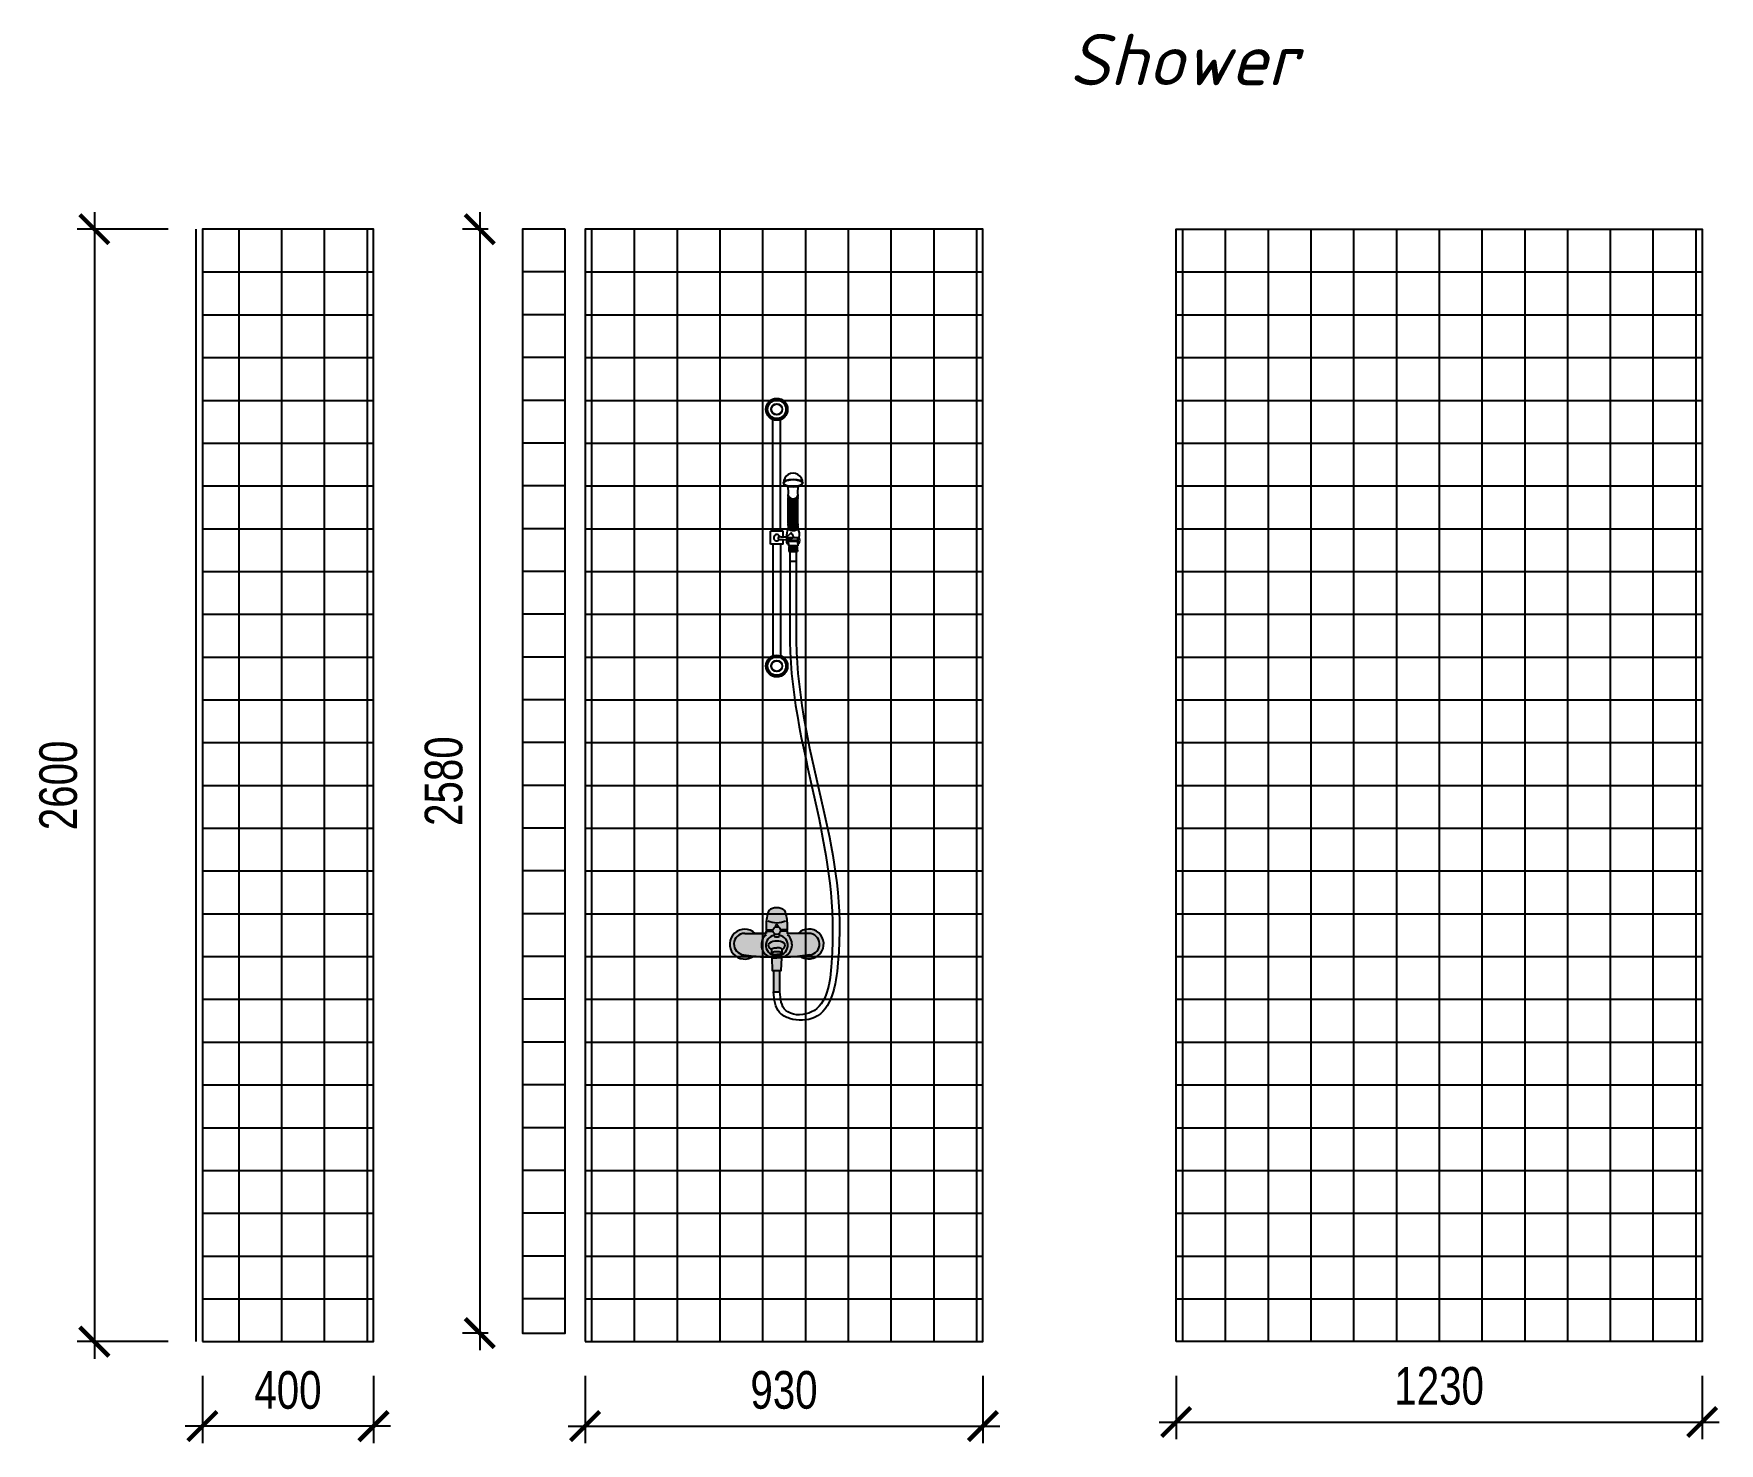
# Model space of a CAD drawing. Header units: metres. Extents: x -577923 to -19598, y 119734 to 247764.
# Drawn here: x -566305 to -562364, y 232302 to 235597 of the extents above; entities that cross this region are included whole.
import ezdxf

# ---------------------------------------------------------------- set-up
doc = ezdxf.new("R2010")
doc.units = ezdxf.units.M
for name, color, linetype in [('acces', 175, 'Continuous'), ('dim', 4, 'Continuous'), ('explication', 164, 'Continuous'), ('wall', 5, 'Continuous')]:
    doc.layers.add(name, color=color, linetype=linetype)
doc.styles.add('ISO', font='isocpeui.ttf')
doc.styles.add('KOTE', font='romrust.shx', dxfattribs={"width": 0.8})
doc.dimstyles.new('scale 40', dxfattribs={"dimscale": 40, "dimtxt": 2.2, "dimasz": 1.7, "dimexe": 1, "dimexo": 2, "dimgap": 1, "dimtad": 1, "dimdec": 0, "dimzin": 9, "dimdsep": 46, "dimtxsty": 'KOTE', "dimblk": 'ARCHTICK', "dimcen": 0, "dimdle": 1, "dimclrd": 4, "dimclre": 4, "dimclrt": 3, "dimadec": 0, "dimazin": 0, "dimtfac": 0.6666666666666667, "dimtdec": 0, "dimtix": 1, "dimtmove": 2, "dimatfit": 0, "dimfxl": 1, "dimtvp": 1, "dimtolj": 1, "dimarcsym": 0})

# ---------------------------------------------------------------- blocks, each defined once
blk = doc.blocks.new('sh1')
h = blk.add_hatch(color=254)
edge = h.paths.add_edge_path()
edge.add_line((-25.00000000000364, -60.03725089562067), (-50.67532117374139, -60.03725089562067))
edge.add_arc((-74.99999999999767, -85.03725089561192), 34.88108369876261, 45.78440724916771, 307.2458277816977)
edge.add_arc((-16.14847999115701, 195.9120297483839), 311.0145270816241, 263.0302350308688, 270.9485076189112)
edge.add_line((-11.00000000000364, -115.0598808956274), (-11.00000000000364, -116.3292308956152))
edge.add_line((-11.00000000000364, -116.3292308956152), (-10.74128000000564, -116.6892308956158))
edge.add_line((-10.74128000000564, -116.6892308956158), (-11.4866550218394, -116.6892308956158))
edge.add_line((-11.4866550218394, -116.6892308956158), (-10.52118990651434, -146.6892508956225))
edge.add_line((-10.52118990651434, -146.6892508956225), (-7.500000000003638, -146.6892508956225))
edge.add_line((-7.500000000003638, -146.6892508956225), (-7.500000000003638, -196.585892091447))
edge.add_line((-7.500000000003638, -196.585892091447), (7.499999999996362, -196.585892091447))
edge.add_line((7.499999999996362, -196.585892091447), (7.499999999996362, -146.6892508956225))
edge.add_line((7.499999999996362, -146.6892508956225), (10.52118990650342, -146.6892508956225))
edge.add_line((10.52118990650342, -146.6892508956225), (11.48665502182848, -116.6892308956158))
edge.add_line((11.48665502182848, -116.6892308956158), (10.74127999999473, -116.6892308956158))
edge.add_line((10.74127999999473, -116.6892308956158), (10.99999999999636, -116.3292308956152))
edge.add_line((10.99999999999636, -116.3292308956152), (10.99999999999636, -115.0598808956274))
edge.add_arc((7.349010458883331, 363.2220587743358), 478.2958744742544, 270.4373617554257, 275.5838955950861)
edge.add_arc((74.8528583939214, -84.74053816354373), 35.02948196092868, 233.2394945698954, 495.1531231807007)
edge.add_line((50.01716588760974, -60.03723910890403), (24.99999999999636, -60.03725089562067))
edge.add_line((24.99999999999636, -60.03725089562067), (24.99999999999636, -55.1988508956274))
edge.add_arc((24.39999999999054, -55.1988508956274), 0.6000000000058208, 0, 89.9999999993052)
edge.add_line((24.39999999999782, -54.59885089562158), (23.99999999999636, -54.59885089562158))
edge.add_line((23.99999999999636, -54.59885089562158), (23.99999999999636, -51.67965889562038))
edge.add_line((23.99999999999636, -51.67965889562038), (24.99999999999636, -51.64075089561811))
edge.add_line((24.99999999999636, -51.64075089561811), (24.99999999999636, -40.66895089561876))
edge.add_arc((-69.61927650720502, -40.66895089561875), 94.61927650720138, 0, 21.19418375868407)
edge.add_arc((1.818989403545856e-12, -30.00253119699339), 30.00253119700341, 51.68768515922283, 128.3123148407772)
edge.add_arc((69.61927650732964, -40.66895089567158), 94.61927650733328, 158.8058162413126, 179.999999999968)
edge.add_line((-25.00000000000364, -40.66895089561876), (-25.00000000000364, -51.64075089561811))
edge.add_line((-25.00000000000364, -51.64075089561811), (-24.00000000000364, -51.64075089561811))
edge.add_line((-24.00000000000364, -51.64075089561811), (-24.00000000000364, -54.59885089562158))
edge.add_line((-24.00000000000364, -54.59885089562158), (-24.40000000000509, -54.59885089562158))
edge.add_arc((-24.40000000000509, -55.19885089562013), 0.5999999999985448, 90, 180.0000000006948)
edge.add_line((-25.00000000000364, -55.1988508956274), (-25.00000184412056, -60.03725089563522))
edge.add_line((-25.00000184412056, -60.03725089563522), (-25.00000000000364, -60.03725089562067))
at = {"color": 0}
for p, q in [((-9.015893910273007, 879.9627491043502, 25.885), (-9.015893910243904, 1141.102939959412, 25.885)), ((8.98410608971244, 879.9627491043502, 25.885), (8.984106089719717, 1141.102939959426, 25.885)), ((26.51469094181812, 899.1186722356942, 25.885), (26.51469094181812, 955.9568934053677, 25.885)), ((26.75615328711137, 898.5948473507015, 25.885), (26.75615328711137, 955.6512033210311, 25.885)), ((27.22670732657571, 897.7214482616837, 25.885), (27.22670732660481, 955.1001290790882, 25.885)), ((27.98614754968003, 896.5819835606671, 25.885), (27.98614754968003, 954.3154152799398, 25.885)), ((29.14873758675094, 895.237024747883, 25.885), (29.14873758675094, 953.3127595390251, 25.885)), ((30.54177058692585, 894.0293921278644, 25.885), (30.54177058692585, 952.3575229024864, 25.885)), ((32.16922558600345, 892.9987146696076, 25.885), (32.16922558600345, 951.509837547972, 25.885)), ((33.98163135856885, 892.2118254473608, 25.885), (33.98163135856885, 950.8461171076779, 25.885)), ((35.92392017617385, 891.7127168071311, 25.885), (35.92392017617385, 950.4187111159699, 25.885)), ((37.93707322615228, 891.5277492328751, 25.885), (37.93707322615228, 950.2591593867546, 25.885)), ((39.95992559204024, 891.6678942666913, 25.885), (39.95992559204024, 950.3801030829491, 25.885)), ((41.93101293553627, 892.1295660918113, 25.885), (41.93101293553627, 950.77600025227, 25.885)), ((43.79044491964305, 892.8945462567935, 25.885), (43.79044491964305, 951.4227386971615, 25.885)), ((45.481723734767, 893.9288147857442, 25.885), (45.481723734767, 952.276006746557, 25.885)), ((46.95346074179542, 895.1791659440642, 25.885), (46.95346074182453, 953.2680687719985, 25.885)), ((48.16093788992293, 896.5644837032887, 25.885), (48.16093788992293, 954.3028587689478, 25.885)), ((49.06747071730933, 897.9538846016221, 25.885), (49.06747071730933, 955.2514584912569, 25.885)), ((49.64550814714312, 899.1186722356942, 25.885), (49.64550814714312, 955.9568934053241, 25.885)), ((14.98410608971972, 879.9627491043502, 25.885), (-15.01589391028028, 879.9627491043502, 25.885)), ((-15.01589391028028, 849.9627491043502, 25.885), (-15.01589391028028, 879.9627491043502, 25.885)), ((14.98410608971972, 866.6307115652016, 25.885), (14.98410608971972, 879.9627491043502, 25.885)), ((26.51469094181812, 891.7186722357001, 25.885), (26.51469094181812, 885.9186722356972, 25.885)), ((49.64550814714312, 891.7186722357001, 25.885), (49.64550814714312, 885.9186722356972, 25.885)), ((14.98410608971972, 849.9627491043502, 25.885), (-15.01589391028028, 849.9627491043502, 25.885)), ((-9.015893910273007, 849.9627491043502, 25.885), (-9.015893910243904, 588.8225582492887, 25.885)), ((8.98410608971244, 849.9627491043502, 25.885), (8.984106089719717, 588.8225582492742, 25.885)), ((14.98410608971972, 849.9627491043502, 25.885), (14.98410608971972, 859.6838489447546, 25.885)), ((23.61915634063917, 851.5608004655805, 25.885), (27.07168561101571, 851.5608004655805, 25.885)), ((23.72255401840812, 865.7041332333174, 25.885), (52.53996571060998, 865.7041332333174, 25.885)), ((27.07168561101571, 851.5608004655805, 25.885), (27.07168561101571, 865.7041332333174, 25.885)), ((27.07168561104481, 859.3083119307412, 25.885), (49.20894191883417, 859.3083119307412, 25.885)), ((27.07168561104481, 856.932533513318, 25.885), (49.20894191883417, 856.932533513318, 25.885)), ((27.07168561101571, 851.5608004655805, 25.885), (27.07168561101571, 845.839729631698, 25.885)), ((49.20894191883417, 845.839729631698, 25.885), (27.07168561101571, 845.839729631698, 25.885)), ((27.96393090196216, 835.7617879845784, 25.885), (27.96393090196216, 832.5860041447158, 25.885)), ((27.96393090196216, 835.7617879845784, 25.885), (48.31669662788772, 835.7617879845784, 25.885)), ((27.96393090196216, 832.5860041447158, 25.885), (48.31669662788772, 832.5860041447158, 25.885)), ((28.39430560457549, 844.1892102348793, 25.885), (28.39430560457549, 835.7617879845784, 25.885)), ((28.39430560457549, 844.1892102348793, 25.885), (47.88632192527439, 844.1892102348793, 25.885)), ((28.39430560457549, 841.9433779680112, 25.885), (47.88632192527439, 841.9433779680112, 25.885)), ((33.51167943765904, 841.9433779680112, 25.885), (28.39430560457549, 836.5098499583546, 25.885)), ((31.119617029246, 841.9433779680112, 25.885), (28.39430560457549, 839.0496953010879, 25.885)), ((28.39430560457549, 839.427176393976, 25.885), (31.84642045538203, 835.7617879845784, 25.885)), ((28.39430560457549, 836.8873310512572, 25.885), (29.45435804696899, 835.7617879845784, 25.885)), ((28.4165736416544, 841.9433779680112, 25.885), (34.23848286379507, 835.7617879845784, 25.885)), ((35.90374184610118, 841.9433779680112, 25.885), (30.0818326239314, 835.7617879845784, 25.885)), ((30.08306527048262, 845.839729631698, 25.885), (30.08306527048262, 844.1892102348793, 25.885)), ((30.64031376492494, 832.5860041447158, 25.885), (30.64031376492494, 810.373656559852, 25.885)), ((30.80863605006743, 841.9433779680112, 25.885), (36.63054527220811, 835.7617879845784, 25.885)), ((38.29580425451422, 841.9433779680112, 25.885), (32.47389503237355, 835.7617879845784, 25.885)), ((33.20069845848047, 841.9433779680112, 25.885), (39.02260768065025, 835.7617879845784, 25.885)), ((40.68786666292726, 841.9433779680112, 25.885), (34.86595744078659, 835.7617879845784, 25.885)), ((35.59276086692262, 841.9433779680112, 25.885), (41.41467008906329, 835.7617879845784, 25.885)), ((43.07992907136941, 841.9433779680112, 25.885), (37.25801984919963, 835.7617879845784, 25.885)), ((37.98482327533566, 841.9433779680112, 25.885), (43.80673249747633, 835.7617879845784, 25.885)), ((45.47199147978245, 841.9433779680112, 25.885), (39.65008225764177, 835.7617879845784, 25.885)), ((40.3768856837487, 841.9433779680112, 25.885), (46.19879490591848, 835.7617879845784, 25.885)), ((47.86405388819549, 841.9433779680112, 25.885), (42.04214466605481, 835.7617879845784, 25.885)), ((42.76894809219084, 841.9433779680112, 25.885), (47.88632192527439, 836.5098499583546, 25.885)), ((47.88632192527439, 839.427176393976, 25.885), (44.43420707446785, 835.7617879845784, 25.885)), ((45.16101050060388, 841.9433779680112, 25.885), (47.88632192527439, 839.0496953010879, 25.885)), ((45.64031376492494, 832.5860041447158, 25.885), (45.64031376492494, 810.373656559852, 25.885)), ((46.19756225936726, 845.839729631698, 25.885), (46.19756225936726, 844.1892102348793, 25.885)), ((47.88632192527439, 836.8873310512572, 25.885), (46.82626948288089, 835.7617879845784, 25.885)), ((47.88632192527439, 844.1892102348793, 25.885), (47.88632192527439, 835.7617879845784, 25.885)), ((48.31669662788772, 835.7617879845784, 25.885), (48.31669662788772, 832.5860041447158, 25.885)), ((49.20894191883417, 851.5608004655805, 25.885), (49.20894191883417, 865.7041332333174, 25.885)), ((52.66147118921072, 851.5608004655805, 25.885), (49.20894191883417, 851.5608004655805, 25.885)), ((49.20894191883417, 851.5608004655805, 25.885), (49.20894191883417, 845.839729631698, 25.885)), ((30.64031376492494, 810.3736565598374, 25.885), (45.6403137649213, 810.3736565598665, 25.885)), ((-77.24278680287534, -109.9394396253483, -24.31399999999999), (-53.88871164479133, -112.8042007457989)), ((77.24278680286807, -109.9394396253483, -24.31399999999999), (53.88871164478405, -112.8042007457989))]:
    blk.add_line(p, q, dxfattribs=at)
at = {"color": 0, "linetype": 'Continuous'}
for p, q in [((-75.03433177523402, -60.03722732217284, -24.31399999999999), (-25.00000000000364, -60.03725089562067)), ((-25.00000000000364, -60.03725089562067), (-25.00000000000364, -55.1988508956274)), ((-24.00000000000364, -51.67965889562038), (-8.874969273365423, -51.67965889562038)), ((-24.00000000000364, -54.59885089562158, 0.01099999999999568), (-8.91955675105055, -54.59885089562158, 52.75165022963085)), ((-6.000000000003638, -60.00647129544814, 53.13414638747309), (-6.000000000003638, -67.09605089561956, 53.19240000000001)), ((-6.000000000003638, -60.00647129544814, 53.1352662815862), (-6.000000000003638, -67.09605089561956, 53.19240000000001)), ((5.999999999996362, -60.00647129544814, 53.1352662815862), (5.999999999996362, -67.09605089561956, 53.19240000000001)), ((5.999999999996362, -60.00647129544814, 53.13414638747309), (5.999999999996362, -67.09605089561956, 53.19240000000001)), ((23.99999999999636, -51.67965889562038), (8.874969273358147, -51.67965889562038)), ((23.99999999999636, -54.59885089562158, 0.01099999999999568), (8.919556751043274, -54.59885089562158, 52.75165022963085)), ((24.99999999999636, -60.03725089562067), (24.99999999999636, -55.1988508956274)), ((75.03433177522311, -60.03722732217284, -24.31399999999999), (24.99999999999636, -60.03725089562067)), ((-11.00000000000364, -116.3292308956152, 53.61370000000001), (-3.637978807091713e-12, -116.3292308956152, 64.61370000000004)), ((-10.74128000000564, -116.6892308956158, 53.65066000000002), (-3.637978807091713e-12, -116.6892308956158, 64.39194000000006)), ((10.99999999999636, -116.3292308956152, 53.61370000000001), (-3.637978807091713e-12, -116.3292308956152, 64.61370000000004)), ((10.74127999999473, -116.6892308956158, 53.65066000000002), (-3.637978807091713e-12, -116.6892308956158, 64.39194000000006)), ((-7.500000000003638, -146.6892508956225, 53.61370000000001), (7.499999999996362, -146.6892508956225, 53.61370000000001))]:
    blk.add_line(p, q, dxfattribs=at)
at = {"color": 0, "elevation": 25.885}
blk.add_lwpolyline([(5.670387696471153, 868.2473748081247, 0.1168150453708256), (23.65045573611496, 867.1574907470203), (33.54181910775878, 875.9207455906144, -0.2350064737902813), (38.0887730198483, 864.6273425964173), (26.28357400939785, 858.8583350748377, 0.03633336722920698), (4.897948234272917, 859.6868083793524)], format="xyb", dxfattribs=at)
at = {"color": 0}
blk.add_lwpolyline([(-25.00000000000364, -60.03725089562067), (-50.67532117374139, -60.03725089562067, 2.180704696482429), (-53.88871164477678, -112.8042007457989, 0.03456373595247656), (-11.00000000000364, -115.0598808956274), (-11.00000000000364, -116.3292308956152), (-10.74128000000564, -116.6892308956158), (-11.4866550218394, -116.6892308956158), (-10.52118990651434, -146.6892508956225), (-7.500000000003638, -146.6892508956225), (-7.500000000003638, -196.585892091447), (7.499999999996362, -196.585892091447), (7.499999999996362, -146.6892508956225), (10.52118990650342, -146.6892508956225), (11.48665502182848, -116.6892308956158), (10.74127999999473, -116.6892308956158), (10.99999999999636, -116.3292308956152), (10.99999999999636, -115.0598808956274, 0.02245976554193756), (53.88871164462398, -112.804200745697, 2.192110082737669), (50.01716588760974, -60.03723910890403), (24.99999999999636, -60.03725089562067), (24.99999999999636, -55.1988508956274, 0.4142135623695433), (24.39999999999782, -54.59885089562158), (23.99999999999636, -54.59885089562158), (23.99999999999636, -51.67965889562038), (24.99999999999636, -51.64075089561811), (24.99999999999636, -40.66895089561876, 0.09274159872662888), (18.60000000002037, -6.461250895648845, 0.3473790804114205), (-18.60000000001673, -6.461250895648845, 0.09274159872650278), (-25.00000000000364, -40.66895089561876), (-25.00000000000364, -51.64075089561811), (-24.00000000000364, -51.64075089561811), (-24.00000000000364, -54.59885089562158), (-24.40000000000509, -54.59885089562158, 0.4142135623766467), (-25.00000000000364, -55.1988508956274), (-25.00000184412056, -60.03725089563522)], format="xyb", close=True, dxfattribs=at)
at = {"color": 0, "linetype": 'Continuous'}
for points, elevation in [([(-12.00112831285878, -96.7055742253724), (-11.99891395082886, -106.0027520120639, 0.2439969149122335), (-10.12800000000425, -107.8701508956292, 0.0856523936932168), (-3.637978807091713e-12, -109.3982508956251, -5.044642572238375)], 105.2784500989145), ([(-12.00000000000364, -96.70765089562337, -0.214883574402374), (-10.41600000000471, -95.16718606320501, -0.06167768057937316), (-5.952000000004773, -94.01185089562205, -0.03811294440930936), (-3.637978807091713e-12, -93.60185089561855, -6.940054615560467)], 105.2707), ([(11.99999999999636, -96.70765089562337, 0.214883574402374), (10.41599999999744, -95.16718606320501, 0.06167768057937316), (5.951999999997497, -94.01185089562205, 0.03811294440930936), (-3.637978807091713e-12, -93.60185089561855, 6.940054615560467)], 105.2707), ([(12.00112831285151, -96.7055742253724), (11.99891395082159, -106.0027520120639, -0.2439969149122335), (10.12799999999697, -107.8701508956292, -0.0856523936932168), (-3.637978807091713e-12, -109.3982508956251, 5.044642572238375)], 105.2784500989145)]:
    blk.add_lwpolyline(points, format="xyb", dxfattribs=dict(at, elevation=elevation))
at = {"color": 0}
for centre, radius in [((-0.01589391028028331, 1164.96274910435, 25.885), 25.50079395689649), ((-0.01589391028028331, 1164.96274910435, 25.885), 23.50000000000728), ((-0.01589391028028331, 1164.96274910435, 25.885), 21.55226206225957), ((-0.01589391028028331, 1164.96274910435, 25.885), 13), ((-0.01589391028028331, 1164.96274910435, 25.885), 12.5), ((-0.01589391028028331, 564.9627491043502, 25.885), 25.50079395689649), ((-0.01589391028028331, 564.9627491043502, 25.885), 23.50000000000728), ((-0.01589391028028331, 564.9627491043502, 25.885), 21.55226206225957), ((-0.01589391028028331, 564.9627491043502, 25.885), 13), ((-0.01589391028028331, 564.9627491043502, 25.885), 12.5)]:
    blk.add_circle(centre, radius, dxfattribs=at)
at = {"color": 0, "linetype": 'Continuous'}
blk.add_circle((-3.637978807091713e-12, -53.27515089562803, 194.3404892281229), 9.017243166575899, dxfattribs=at)
blk.add_circle((-3.637978807091713e-12, -53.27515089562803, 194.3404892281229), 9.017243166575899, dxfattribs=at)
at = {"color": 0}
for centre, radius, start, end in [((38.1312598645236, 992.9785776450008, 25.885), 22.50256372517277, 359.1351087818655, 180.8648912181345), ((28.57416666849895, 959.6568934053648, 25.885), 2.802042160421129, 137.3064543290739, 222.6935456709261), ((-19.65711160178034, 972.8706716228044, 25.885), 47.14177898738836, 348.3570582216345, 14.74765923136114), ((27.71530160788825, 962.4568934053532, 25.885), 1.500488577592248, 143.1440932315401, 216.8559067663755), ((27.71530160788825, 956.8568934053619, 25.885), 1.500488577592248, 143.1440932315401, 216.8559067663755), ((38.08009954449517, 968.3705200457771, 25.885), 12.60536109107614, 203.4368237460439, 336.5631762539561), ((38.08009954443696, 967.2867274494201, 25.885), 12.90696224206111, 206.3551301311586, 333.6448698688414), ((38.08009954449517, 965.3069540959696, 25.885), 13.81166509071397, 213.1370649258375, 326.8629350741626), ((38.08009954449517, 964.8441147411941, 25.885), 14.585656626251, 217.5398010599578, 322.4601989400422), ((95.81731069074158, 972.8706716228044, 25.885), 47.14177898738836, 165.2523407686388, 191.6429417783655), ((48.44489748107299, 962.4568934053532, 25.885), 1.500488577592248, 323.1440932336246, 36.85590676845987), ((47.58603242046229, 959.6568934053648, 25.885), 2.802042160421129, 317.3064543290739, 42.69354567092609), ((48.44489748107299, 956.8568934053619, 25.885), 1.500488577592248, 323.1440932336246, 36.85590676845987), ((-0.01589391028028331, 864.9627491043502, 25.885), 7.209812421639981, 27.49790347565405, 312.9648247149687), ((8.951099086665636, 863.6362160229619, 25.885), 5.659138853895457, 125.4307943558248, 224.2572731500562), ((53.80737179474818, 871.8757052499132, 25.885), 30.69357180101224, 152.7727145424582, 191.5995662925782), ((40.86551056227108, 868.052115137194, 25.885), 17.23828487602577, 182.9748457872438, 212.2310631585509), ((28.57416666849895, 895.4186722356972, 25.885), 2.802042160421129, 137.3064543290739, 222.6935456709261), ((27.71530160788825, 898.2186722356855, 25.885), 1.500488577592248, 143.1440932315401, 216.8559067663755), ((27.71530160788825, 892.6186722356942, 25.885), 1.500488577592248, 143.1440932315401, 216.8559067663755), ((38.08009954449517, 904.1322988761094, 25.885), 12.60536109107614, 203.4368237460439, 336.5631762539561), ((38.08009954443696, 903.0485062797525, 25.885), 12.90696224206111, 206.3551301311586, 333.6448698688414), ((38.08009954449517, 901.0687329263019, 25.885), 13.81166509071397, 213.1370649258375, 326.8629350741626), ((38.08009954449517, 900.6058935715264, 25.885), 14.585656626251, 217.5398010599578, 322.4601989400422), ((38.08009954443696, 899.2300560916046, 25.885), 17.63382024137145, 229.0147152786754, 310.9852847213245), ((48.44489748107299, 898.2186722356855, 25.885), 1.500488577592248, 323.1440932336246, 36.85590676845987), ((47.58603242046229, 895.4186722356972, 25.885), 2.802042160421129, 317.3064543290739, 42.69354567092609), ((48.44489748107299, 892.6186722356942, 25.885), 1.500488577592248, 323.1440932336246, 36.85590676845987), ((22.47325573515991, 871.8757052499132, 25.885), 30.69357180101224, 348.4004337074218, 27.22728545754179), ((46.50625702576508, 858.4655240532447, 25.885), 23.90595293206031, 162.374429606816, 196.787840687959), ((29.77437050414301, 858.4655240532447, 25.885), 23.90595293206031, 343.212159312041, 17.62557039318403)]:
    blk.add_arc(centre, radius, start, end, dxfattribs=at)
at = {"color": 0, "linetype": 'Continuous'}
for centre, radius, start, end in [((-2.148585669026943, 4.234501537153847, 16.19300000000001), 39.2266395579891, 241.6095059310323, 273.1398695107674), ((2.148585669019667, 4.234501537153847, 16.19300000000001), 39.2266395579891, 266.8601304892327, 298.3904940689678), ((-75.03433177523402, -85.03720178424555, -24.31399999999999), 24.99997446206759, 89.99997300545323, 264.931982594935), ((-4.611410008354142, -86.51249865849968), 31.12590144166847, 130.922389502385, 246.3988043450605), ((-2.459992733703984, -87.82545568411297, 53.17196267637854), 23.34178658952863, 98.72311816871691, 276.0496411408475), ((-0.1193265541551227, -109.5192847701546, 145.1223625948376), 31.74805812252777, 89.78465063893114, 122.7624132179913), ((-3.637978807091713e-12, -47.49137495979085, 53.19240000000001), 20.50227593582888, 252.9832994019814, 287.0167005980186), ((-3.637978807091713e-12, -47.49137495979085, 53.19240000000001), 20.50227593582888, 252.9832994019814, 287.0167005980186), ((-0.01236191471616621, -42.73195089562796, 25.88500000000001), 3.012361914712983, 322.2773762762679, 217.8569824036958), ((0.01236191470889025, -42.73195089562796, 25.88500000000001), 3.012361914712983, 322.1430175963042, 217.7226237237321), ((2.45999273369307, -87.82545568411297, 53.17196267637854), 23.34178658952863, 263.9503588591525, 81.27688183128309), ((0.1193265541478468, -109.5192847701546, 145.1223625948376), 31.74805812252777, 57.23758678200872, 90.21534936106886), ((4.611410008346866, -86.51249865849968), 31.12590144166847, 293.6011956549395, 49.07761049761496), ((75.03433177522311, -85.03720178424555, -24.31399999999999), 24.99997446206759, 275.068017405065, 90.00002699454679), ((-14.64608790032435, -87.51828301366186, 145.1223625948376), 5.394590131329299, 119.469360671456, 172.9593679695818), ((-4.972942344076728, -85.06592709655524, 145.1223625948376), 15.13342612425267, 186.7972017168449, 242.3324726725925), ((-1.047200859135046, -131.3670522699103, 113.511), 28.48745546949104, 87.89332849009135, 109.2004795863496), ((1.047200859124132, -131.3670522699103, 113.511), 28.48745546949104, 70.79952041365036, 92.10667150990865), ((4.972942344065814, -85.06592709655524, 145.1223625948376), 15.13342612425267, 297.6675273274075, 353.2027982831551), ((14.64608790031707, -87.51828301366186, 145.1223625948376), 5.394590131329299, 7.04063203041822, 60.53063932854396)]:
    blk.add_arc(centre, radius, start, end, dxfattribs=at)
at = {"color": 0}
blk.add_ellipse((38.1312598645236, 992.6389098580985, 25.885), major_axis=(22.5, 0), ratio=0.4108696464203199, dxfattribs=at)
blk.add_open_spline([(59.6312598645236, 992.6389098580985, 25.885), (59.6312598645236, 993.0324876884843, 25.885), (59.55024583801423, 993.4281126815767, 25.885), (59.19787345123041, 994.2548440404935, 25.885), (58.92397627092578, 994.6849441093364, 25.885), (58.15870536128205, 995.5551467141777, 25.885), (57.66780959605967, 995.9939917872252, 25.885), (56.47862002690817, 996.8471685757977, 25.885), (55.78077549147565, 997.2614383046894, 25.885), (53.30220075307443, 998.4866712678049, 25.885), (51.19204139590875, 999.2083903220773, 25.885), (46.44727345839055, 1000.289303471087, 25.885), (43.81405249468662, 1000.649457017251, 25.885), (38.40172965537204, 1000.95192291589, 25.885), (35.62411100205645, 1000.894314069737, 25.885), (30.31807077272242, 1000.370295640358, 25.885), (27.79108381408878, 999.903708662634, 25.885), (23.80198380136426, 998.7655645519844, 25.885), (22.22790920903935, 998.1547406395111, 25.885), (19.86170914187824, 996.9220868872799, 25.885), (18.98014391973993, 996.3222975810058, 25.885), (17.76629604399932, 995.2217827468703, 25.885), (17.36202382925694, 994.7253447332914, 25.885), (16.8184746635452, 993.7691145327553, 25.885), (16.67676497478533, 993.3125724770507, 25.885), (16.60424830675038, 992.420270749164, 25.885), (16.67107805322303, 991.9779614191793, 25.885), (17.04288144954626, 991.0472239258379, 25.885), (17.35271158995602, 990.559877087464, 25.885), (18.25179006130929, 989.5747059555142, 25.885), (18.84012203140446, 989.0789909791929, 25.885), (20.2772474598969, 988.1261983961449, 25.885), (21.1253604237063, 987.66911105912, 25.885), (23.65769518426532, 986.5541730615805, 25.885), (25.53016446359834, 985.9562264172564, 25.885), (29.66207793949434, 985.0325458218431, 25.885), (31.92086280574586, 984.7063813230634, 25.885), (36.58033104701462, 984.3646502409101, 25.885), (38.9802954746192, 984.349032174563, 25.885), (43.66488758443302, 984.6301071711641, 25.885), (45.94878935552697, 984.9268394220999, 25.885), (50.15392163448996, 985.7972247109137, 25.885), (52.07450004446582, 986.3712370147114, 25.885), (55.04695725409692, 987.5996463259216, 25.885), (56.19219467341463, 988.2218931658426, 25.885), (57.82339530354511, 989.3981547864969, 25.885), (58.3933668345926, 989.9412314366928, 25.885), (59.13984070785955, 990.9161229464517, 25.885), (59.36616588963807, 991.3495068038465, 25.885), (59.58748465186363, 992.0623033739394, 25.885), (59.6312598645236, 992.3508465420309, 25.885), (59.6312598645236, 992.6389098580985, 25.885)], degree=3, knots=[0, 0, 0, 0, 0.1733643543912101, 0.1733643543912101, 0.3467287087824202, 0.3467287087824202, 0.5200930631736302, 0.5200930631736302, 0.6934574175648404, 0.6934574175648404, 1.064533873196625, 1.064533873196625, 1.435610328828409, 1.435610328828409, 1.806686784460194, 1.806686784460194, 2.177763240091978, 2.177763240091978, 2.473777149184301, 2.473777149184301, 2.716095927537034, 2.716095927537034, 2.912154962938765, 2.912154962938765, 3.108213998340496, 3.108213998340496, 3.304273033742227, 3.304273033742227, 3.500332069143957, 3.500332069143957, 3.696391104545688, 3.696391104545688, 3.892450139947419, 3.892450139947419, 4.214098578668033, 4.214098578668033, 4.535747017388648, 4.535747017388648, 4.857395456109262, 4.857395456109262, 5.179043894829876, 5.179043894829876, 5.50069233355049, 5.50069233355049, 5.765282536693508, 5.765282536693508, 5.97838600199351, 5.97838600199351, 6.156298305529393, 6.156298305529393, 6.283185307179586, 6.283185307179586, 6.283185307179586, 6.283185307179586], dxfattribs=at)
for points in [[(45.64031376492494, 810.3736565598374, 25.88499999999999), (45.64031376492494, 688.1209653624828, 25.88499999999999), (45.64031376492494, 643.908271251421, 25.88499999999999), (45.64031376492494, 622.2736885970662, 25.88499999999999), (109.2487362060092, 228.1603050235572), (143.0666391772429, -129.0107386840391), (88.44033970512464, -256.5201060297404, 0.02223864075738194), (30.07195296959617, -258.8079132874409), (6.548272631742293, -244.9103344770119, 0.000507071908670229), (-7.500000000003638, -196.585892091447)], [(30.64031376492494, 810.3736565598374, 25.885), (30.64031376492494, 688.1209653624828, 25.885), (30.64031376492494, 643.908271251421, 25.885), (30.64031376492494, 622.2736885970662, 25.885), (94.2487362060092, 228.1603050235572), (128.0666391772429, -129.0107386840391), (81.3093892229117, -243.5830173989234), (26.03215115025887, -243.5830173989234), (21.20468766061822, -240.0874689029442, 0.0005070719086773344), (7.499999999996362, -196.585892091447)]]:
    blk.add_spline(points, degree=3, dxfattribs=at)
blk = doc.blocks.new('_ArchTick')
at = {"color": 0, "linetype": 'ByBlock', "const_width": 0.15}
blk.add_lwpolyline([(-0.5, -0.5), (0.5, 0.5)], dxfattribs=at)
blk = doc.blocks.new('*D883')
at = {"layer": 'Defpoints', "color": 0, "linetype": 'ByBlock', "transparency": 16777216}
for p in [(-565015.8259863133, 232539.714147067), (-564085.8259863133, 232539.714147067), (-564085.8259863133, 232342.2291818411)]:
    blk.add_point(p, dxfattribs=at)
at = {"layer": 'dim', "color": 4, "linetype": 'ByBlock', "lineweight": -2, "transparency": 16777216}
for p, q in [((-565015.8259863133, 232459.714147067), (-565015.8259863133, 232302.2291818411)), ((-564085.8259863133, 232459.714147067), (-564085.8259863133, 232302.2291818411)), ((-565055.8259863133, 232342.2291818411), (-564045.8259863133, 232342.2291818411))]:
    blk.add_line(p, q, dxfattribs=at)
at = {"layer": 'dim', "color": 4, "linetype": 'ByBlock', "lineweight": -2, "transparency": 16777216, "xscale": 68, "yscale": 68, "zscale": 68, "rotation": 180}
blk.add_blockref('_ArchTick', (-565015.8259863133, 232342.2291818411), dxfattribs=at)
at = {"layer": 'dim', "color": 4, "linetype": 'ByBlock', "lineweight": -2, "transparency": 16777216, "xscale": 68, "yscale": 68, "zscale": 68}
blk.add_blockref('_ArchTick', (-564085.8259863133, 232342.2291818411), dxfattribs=at)
at = {"layer": 'dim', "color": 3, "linetype": 'ByBlock', "transparency": 16777216, "insert": (-564550.8259863133, 232426.2291818411), "char_height": 88, "attachment_point": 5, "style": 'KOTE'}
blk.add_mtext('\\A1;930', dxfattribs=at)
blk = doc.blocks.new('*D885')
at = {"layer": 'Defpoints', "color": 0, "linetype": 'ByBlock', "transparency": 16777216}
for p in [(-563634.002032711, 232539.714147067), (-562404.002032711, 232539.714147067), (-562404.002032711, 232351.6943567997)]:
    blk.add_point(p, dxfattribs=at)
at = {"layer": 'dim', "color": 4, "linetype": 'ByBlock', "lineweight": -2, "transparency": 16777216}
for p, q in [((-563634.002032711, 232459.714147067), (-563634.002032711, 232311.6943567997)), ((-562404.002032711, 232459.714147067), (-562404.002032711, 232311.6943567997)), ((-563674.002032711, 232351.6943567997), (-562364.002032711, 232351.6943567997))]:
    blk.add_line(p, q, dxfattribs=at)
at = {"layer": 'dim', "color": 4, "linetype": 'ByBlock', "lineweight": -2, "transparency": 16777216, "xscale": 68, "yscale": 68, "zscale": 68, "rotation": 180}
blk.add_blockref('_ArchTick', (-563634.002032711, 232351.6943567997), dxfattribs=at)
at = {"layer": 'dim', "color": 4, "linetype": 'ByBlock', "lineweight": -2, "transparency": 16777216, "xscale": 68, "yscale": 68, "zscale": 68}
blk.add_blockref('_ArchTick', (-562404.002032711, 232351.6943567997), dxfattribs=at)
at = {"layer": 'dim', "color": 3, "linetype": 'ByBlock', "transparency": 16777216, "insert": (-563019.002032711, 232435.6943567997), "char_height": 88, "attachment_point": 5, "style": 'KOTE'}
blk.add_mtext('\\A1;1230', dxfattribs=at)
blk = doc.blocks.new('*D886')
at = {"layer": 'Defpoints', "color": 0, "linetype": 'ByBlock', "transparency": 16777216}
for p in [(-565910.6989138784, 232539.714147067), (-565510.6989138784, 232539.714147067), (-565910.6989138784, 232342.0428907092)]:
    blk.add_point(p, dxfattribs=at)
at = {"layer": 'dim', "color": 4, "linetype": 'ByBlock', "lineweight": -2, "transparency": 16777216}
for p, q in [((-565910.6989138784, 232459.714147067), (-565910.6989138784, 232302.0428907092)), ((-565510.6989138784, 232459.714147067), (-565510.6989138784, 232302.0428907092)), ((-565470.6989138784, 232342.0428907092), (-565950.6989138784, 232342.0428907092))]:
    blk.add_line(p, q, dxfattribs=at)
at = {"layer": 'dim', "color": 4, "linetype": 'ByBlock', "lineweight": -2, "transparency": 16777216, "xscale": 68, "yscale": 68, "zscale": 68, "rotation": 180}
blk.add_blockref('_ArchTick', (-565910.6989138784, 232342.0428907092), dxfattribs=at)
at = {"layer": 'dim', "color": 4, "linetype": 'ByBlock', "lineweight": -2, "transparency": 16777216, "xscale": 68, "yscale": 68, "zscale": 68}
blk.add_blockref('_ArchTick', (-565510.6989138784, 232342.0428907092), dxfattribs=at)
at = {"layer": 'dim', "color": 3, "linetype": 'ByBlock', "transparency": 16777216, "insert": (-565710.6989138784, 232426.0428907092), "char_height": 88, "attachment_point": 5, "style": 'KOTE'}
blk.add_mtext('\\A1;400', dxfattribs=at)
blk = doc.blocks.new('*D887')
at = {"layer": 'Defpoints', "color": 0, "linetype": 'ByBlock', "transparency": 16777216}
for p in [(-565910.6989138784, 235139.7141470671), (-566163.3930384195, 232539.714147067), (-565910.6989138784, 232539.714147067)]:
    blk.add_point(p, dxfattribs=at)
at = {"layer": 'dim', "color": 4, "linetype": 'ByBlock', "lineweight": -2, "transparency": 16777216}
for p, q in [((-566163.3930384195, 235179.7141470671), (-566163.3930384195, 232499.714147067)), ((-565990.6989138784, 235139.7141470671), (-566203.3930384195, 235139.7141470671)), ((-565990.6989138784, 232539.714147067), (-566203.3930384195, 232539.714147067))]:
    blk.add_line(p, q, dxfattribs=at)
at = {"layer": 'dim', "color": 4, "linetype": 'ByBlock', "lineweight": -2, "transparency": 16777216, "xscale": 68, "yscale": 68, "zscale": 68}
for p, rotation in [((-566163.3930384195, 235139.7141470671), 90), ((-566163.3930384195, 232539.714147067), 270)]:
    blk.add_blockref('_ArchTick', p, dxfattribs=dict(at, rotation=rotation))
at = {"layer": 'dim', "color": 3, "linetype": 'ByBlock', "transparency": 16777216, "insert": (-566247.3930384195, 233839.714147067), "char_height": 88, "attachment_point": 5, "rotation": 90, "style": 'KOTE'}
blk.add_mtext('\\A1;2600', dxfattribs=at)
blk = doc.blocks.new('*D889')
at = {"layer": 'Defpoints', "color": 0, "linetype": 'ByBlock', "transparency": 16777216}
for p in [(-565162.2827419713, 235139.7141470671), (-565262.2827419713, 232559.7141470671), (-565162.2827419713, 232559.7141470671)]:
    blk.add_point(p, dxfattribs=at)
at = {"layer": 'dim', "color": 4, "linetype": 'ByBlock', "lineweight": -2, "transparency": 16777216}
for p, q in [((-565262.2827419713, 235179.7141470671), (-565262.2827419713, 232519.7141470671)), ((-565242.2827419713, 235139.7141470671), (-565302.2827419713, 235139.7141470671)), ((-565242.2827419713, 232559.7141470671), (-565302.2827419713, 232559.7141470671))]:
    blk.add_line(p, q, dxfattribs=at)
at = {"layer": 'dim', "color": 4, "linetype": 'ByBlock', "lineweight": -2, "transparency": 16777216, "xscale": 68, "yscale": 68, "zscale": 68}
for p, rotation in [((-565262.2827419713, 235139.7141470671), 90), ((-565262.2827419713, 232559.7141470671), 270)]:
    blk.add_blockref('_ArchTick', p, dxfattribs=dict(at, rotation=rotation))
at = {"layer": 'dim', "color": 3, "linetype": 'ByBlock', "transparency": 16777216, "insert": (-565346.2827419713, 233849.714147067), "char_height": 88, "attachment_point": 5, "rotation": 90, "style": 'KOTE'}
blk.add_mtext('\\A1;2580', dxfattribs=at)

msp = doc.modelspace()

# ---------------------------------------------------------------- linework, layer by layer
at = {"layer": 'explication', "color": 8, "linetype": 'ByBlock'}
for p, q in [((-565925.6989138784, 235139.7141470671), (-565925.6989138784, 232539.714147067)), ((-565825.6989138784, 235139.7141470671), (-565825.6989138784, 232539.714147067)), ((-565725.6989138784, 235139.7141470671), (-565725.6989138784, 232539.714147067)), ((-565625.6989138784, 235139.7141470671), (-565625.6989138784, 232539.714147067)), ((-565525.6989138784, 235139.7141470671), (-565525.6989138784, 232539.714147067)), ((-565000.8259863133, 235139.7141470671), (-565000.8259863133, 232539.714147067)), ((-564900.8259863133, 235139.7141470671), (-564900.8259863133, 232539.714147067)), ((-564800.8259863133, 235139.7141470671), (-564800.8259863133, 232539.714147067)), ((-564700.8259863133, 235139.7141470671), (-564700.8259863133, 232539.714147067)), ((-564600.8259863133, 235139.7141470671), (-564600.8259863133, 232539.714147067)), ((-564500.8259863133, 235139.7141470671), (-564500.8259863133, 232539.714147067)), ((-564400.8259863133, 235139.7141470671), (-564400.8259863133, 232539.714147067)), ((-564300.8259863133, 235139.7141470671), (-564300.8259863133, 232539.714147067)), ((-564200.8259863133, 235139.7141470671), (-564200.8259863133, 232539.714147067)), ((-564100.8259863133, 235139.7141470671), (-564100.8259863133, 232539.714147067)), ((-563619.002032711, 235139.7141470671), (-563619.002032711, 232539.714147067)), ((-563519.002032711, 235139.7141470671), (-563519.002032711, 232539.714147067)), ((-563419.002032711, 235139.7141470671), (-563419.002032711, 232539.714147067)), ((-563319.002032711, 235139.7141470671), (-563319.002032711, 232539.714147067)), ((-563219.002032711, 235139.7141470671), (-563219.002032711, 232539.714147067)), ((-563119.002032711, 235139.7141470671), (-563119.002032711, 232539.714147067)), ((-563019.002032711, 235139.7141470671), (-563019.002032711, 232539.714147067)), ((-562919.002032711, 235139.7141470671), (-562919.002032711, 232539.714147067)), ((-562819.002032711, 235139.7141470671), (-562819.002032711, 232539.714147067)), ((-562719.002032711, 235139.7141470671), (-562719.002032711, 232539.714147067)), ((-562619.002032711, 235139.7141470671), (-562619.002032711, 232539.714147067)), ((-562519.002032711, 235139.7141470671), (-562519.002032711, 232539.714147067)), ((-562419.002032711, 235139.7141470671), (-562419.002032711, 232539.714147067)), ((-565910.6989138784, 235039.714147067), (-565510.6989138784, 235039.714147067)), ((-565062.2827419713, 235039.714147067), (-565162.2827419713, 235039.714147067)), ((-565015.8259863133, 235039.714147067), (-564085.8259863133, 235039.714147067)), ((-563634.002032711, 235039.714147067), (-562404.002032711, 235039.714147067)), ((-565910.6989138784, 234939.714147067), (-565510.6989138784, 234939.714147067)), ((-565062.2827419713, 234939.714147067), (-565162.2827419713, 234939.714147067)), ((-565015.8259863133, 234939.714147067), (-564085.8259863133, 234939.714147067)), ((-563634.002032711, 234939.714147067), (-562404.002032711, 234939.714147067)), ((-565910.6989138784, 234839.714147067), (-565510.6989138784, 234839.714147067)), ((-565062.2827419713, 234839.714147067), (-565162.2827419713, 234839.714147067)), ((-565015.8259863133, 234839.714147067), (-564085.8259863133, 234839.714147067)), ((-563634.002032711, 234839.714147067), (-562404.002032711, 234839.714147067)), ((-565910.6989138784, 234739.714147067), (-565510.6989138784, 234739.714147067)), ((-565062.2827419713, 234739.714147067), (-565162.2827419713, 234739.714147067)), ((-565015.8259863133, 234739.714147067), (-564085.8259863133, 234739.714147067)), ((-563634.002032711, 234739.714147067), (-562404.002032711, 234739.714147067)), ((-565910.6989138784, 234639.714147067), (-565510.6989138784, 234639.714147067)), ((-565062.2827419713, 234639.7141470669), (-565162.2827419713, 234639.7141470669)), ((-565015.8259863133, 234639.714147067), (-564085.8259863133, 234639.714147067)), ((-563634.002032711, 234639.714147067), (-562404.002032711, 234639.714147067)), ((-565910.6989138784, 234539.714147067), (-565510.6989138784, 234539.714147067)), ((-565062.2827419713, 234539.7141470669), (-565162.2827419713, 234539.7141470669)), ((-565015.8259863133, 234539.714147067), (-564085.8259863133, 234539.714147067)), ((-563634.002032711, 234539.714147067), (-562404.002032711, 234539.714147067)), ((-565910.6989138784, 234439.714147067), (-565510.6989138784, 234439.714147067)), ((-565062.2827419713, 234439.7141470669), (-565162.2827419713, 234439.7141470669)), ((-565015.8259863133, 234439.714147067), (-564085.8259863133, 234439.714147067)), ((-563634.002032711, 234439.714147067), (-562404.002032711, 234439.714147067)), ((-565910.6989138784, 234339.714147067), (-565510.6989138784, 234339.714147067)), ((-565062.2827419713, 234339.7141470669), (-565162.2827419713, 234339.7141470669)), ((-565015.8259863133, 234339.714147067), (-564085.8259863133, 234339.714147067)), ((-563634.002032711, 234339.714147067), (-562404.002032711, 234339.714147067)), ((-565910.6989138784, 234239.714147067), (-565510.6989138784, 234239.714147067)), ((-565062.2827419713, 234239.7141470669), (-565162.2827419713, 234239.7141470669)), ((-565015.8259863133, 234239.714147067), (-564085.8259863133, 234239.714147067)), ((-563634.002032711, 234239.714147067), (-562404.002032711, 234239.714147067)), ((-565910.6989138784, 234139.714147067), (-565510.6989138784, 234139.714147067)), ((-565062.2827419713, 234139.7141470669), (-565162.2827419713, 234139.7141470669)), ((-565015.8259863133, 234139.714147067), (-564085.8259863133, 234139.714147067)), ((-563634.002032711, 234139.714147067), (-562404.002032711, 234139.714147067)), ((-565910.6989138784, 234039.714147067), (-565510.6989138784, 234039.714147067)), ((-565062.2827419713, 234039.7141470668), (-565162.2827419713, 234039.7141470668)), ((-565015.8259863133, 234039.714147067), (-564085.8259863133, 234039.714147067)), ((-563634.002032711, 234039.714147067), (-562404.002032711, 234039.714147067)), ((-565910.6989138784, 233939.714147067), (-565510.6989138784, 233939.714147067)), ((-565062.2827419713, 233939.7141470668), (-565162.2827419713, 233939.7141470668)), ((-565015.8259863133, 233939.714147067), (-564085.8259863133, 233939.714147067)), ((-563634.002032711, 233939.714147067), (-562404.002032711, 233939.714147067)), ((-565910.6989138784, 233839.714147067), (-565510.6989138784, 233839.714147067)), ((-565062.2827419713, 233839.7141470668), (-565162.2827419713, 233839.7141470668)), ((-565015.8259863133, 233839.714147067), (-564085.8259863133, 233839.714147067)), ((-563634.002032711, 233839.714147067), (-562404.002032711, 233839.714147067)), ((-565910.6989138784, 233739.714147067), (-565510.6989138784, 233739.714147067)), ((-565062.2827419713, 233739.714147067), (-565162.2827419713, 233739.714147067)), ((-565015.8259863133, 233739.714147067), (-564085.8259863133, 233739.714147067)), ((-563634.002032711, 233739.714147067), (-562404.002032711, 233739.714147067)), ((-565910.6989138784, 233639.714147067), (-565510.6989138784, 233639.714147067)), ((-565062.2827419713, 233639.714147067), (-565162.2827419713, 233639.714147067)), ((-565015.8259863133, 233639.714147067), (-564085.8259863133, 233639.714147067)), ((-563634.002032711, 233639.714147067), (-562404.002032711, 233639.714147067)), ((-565910.6989138784, 233539.714147067), (-565510.6989138784, 233539.714147067)), ((-565062.2827419713, 233539.714147067), (-565162.2827419713, 233539.714147067)), ((-565015.8259863133, 233539.714147067), (-564085.8259863133, 233539.714147067)), ((-563634.002032711, 233539.714147067), (-562404.002032711, 233539.714147067)), ((-565910.6989138784, 233439.714147067), (-565510.6989138784, 233439.714147067)), ((-565062.2827419713, 233439.714147067), (-565162.2827419713, 233439.714147067)), ((-565015.8259863133, 233439.714147067), (-564085.8259863133, 233439.714147067)), ((-563634.002032711, 233439.714147067), (-562404.002032711, 233439.714147067)), ((-565910.6989138784, 233339.714147067), (-565510.6989138784, 233339.714147067)), ((-565062.2827419713, 233339.7141470669), (-565162.2827419713, 233339.7141470669)), ((-565015.8259863133, 233339.714147067), (-564085.8259863133, 233339.714147067)), ((-563634.002032711, 233339.714147067), (-562404.002032711, 233339.714147067)), ((-565910.6989138784, 233239.714147067), (-565510.6989138784, 233239.714147067)), ((-565062.2827419713, 233239.7141470669), (-565162.2827419713, 233239.7141470669)), ((-565015.8259863133, 233239.714147067), (-564085.8259863133, 233239.714147067)), ((-563634.002032711, 233239.714147067), (-562404.002032711, 233239.714147067)), ((-565910.6989138784, 233139.714147067), (-565510.6989138784, 233139.714147067)), ((-565062.2827419713, 233139.7141470669), (-565162.2827419713, 233139.7141470669)), ((-565015.8259863133, 233139.714147067), (-564085.8259863133, 233139.714147067)), ((-563634.002032711, 233139.714147067), (-562404.002032711, 233139.714147067)), ((-565910.6989138784, 233039.714147067), (-565510.6989138784, 233039.714147067)), ((-565062.2827419713, 233039.7141470668), (-565162.2827419713, 233039.7141470668)), ((-565015.8259863133, 233039.714147067), (-564085.8259863133, 233039.714147067)), ((-563634.002032711, 233039.714147067), (-562404.002032711, 233039.714147067)), ((-565910.6989138784, 232939.714147067), (-565510.6989138784, 232939.714147067)), ((-565062.2827419713, 232939.7141470668), (-565162.2827419713, 232939.7141470668)), ((-565015.8259863133, 232939.714147067), (-564085.8259863133, 232939.714147067)), ((-563634.002032711, 232939.714147067), (-562404.002032711, 232939.714147067)), ((-565910.6989138784, 232839.714147067), (-565510.6989138784, 232839.714147067)), ((-565062.2827419713, 232839.7141470668), (-565162.2827419713, 232839.7141470668)), ((-565015.8259863133, 232839.714147067), (-564085.8259863133, 232839.714147067)), ((-563634.002032711, 232839.714147067), (-562404.002032711, 232839.714147067)), ((-565910.6989138784, 232739.714147067), (-565510.6989138784, 232739.714147067)), ((-565062.2827419713, 232739.7141470668), (-565162.2827419713, 232739.7141470668)), ((-565015.8259863133, 232739.714147067), (-564085.8259863133, 232739.714147067)), ((-563634.002032711, 232739.714147067), (-562404.002032711, 232739.714147067)), ((-565910.6989138784, 232639.714147067), (-565510.6989138784, 232639.714147067)), ((-565062.2827419713, 232639.7141470667), (-565162.2827419713, 232639.7141470667)), ((-565015.8259863133, 232639.714147067), (-564085.8259863133, 232639.714147067)), ((-563634.002032711, 232639.714147067), (-562404.002032711, 232639.714147067))]:
    msp.add_line(p, q, dxfattribs=at)
at = {"layer": 'wall', "linetype": 'ByBlock'}
for points in [[(-565910.6989138784, 232539.714147067), (-565510.6989138784, 232539.714147067), (-565510.6989138784, 235139.714147067), (-565910.6989138784, 235139.7141470671), (-565910.6989138784, 232539.714147067)], [(-565062.2827419713, 235139.7141470671), (-565162.2827419713, 235139.7141470671), (-565162.2827419713, 232559.7141470671), (-565062.2827419713, 232559.7141470671), (-565062.2827419713, 235139.7141470671)], [(-565015.8259863133, 232539.714147067), (-564085.8259863133, 232539.714147067), (-564085.8259863133, 235139.7141470671), (-565015.8259863133, 235139.7141470671), (-565015.8259863133, 232539.714147067)], [(-563634.002032711, 232539.714147067), (-563634.002032711, 235139.7141470671), (-562404.002032711, 235139.7141470671), (-562404.002032711, 232539.714147067), (-563634.002032711, 232539.714147067)]]:
    msp.add_lwpolyline(points, dxfattribs=at)

# ---------------------------------------------------------------- block references
at = {"layer": 'acces'}
msp.add_blockref('sh1', (-564567.7651237339, 233553.7534494159), dxfattribs=at)

# ---------------------------------------------------------------- texts
at = {"layer": 'explication', "linetype": 'ByBlock', "insert": (-563348.4574809761, 235596.2433530922), "char_height": 120, "width": 155.4582713033888, "attachment_point": 3, "style": 'ISO'}
msp.add_mtext('Shower', dxfattribs=at)

# ---------------------------------------------------------------- dimensions: what is measured, and where the dimension line sits
at = {"layer": 'dim', "color": 1, "linetype": 'ByBlock'}
for base, p1, p2, picture, middle in [((-566163.3930384195, 232539.714147067), (-565910.6989138784, 235139.7141470671), (-565910.6989138784, 232539.714147067), '*D887', (-566247.3930384195, 233839.714147067)), ((-565262.2827419713, 232559.7141470671), (-565162.2827419713, 235139.7141470671), (-565162.2827419713, 232559.7141470671), '*D889', (-565346.2827419713, 233849.714147067))]:
    dim = msp.add_linear_dim(base=base, p1=p1, p2=p2, angle=90, dimstyle='scale 40', override={"dimrnd": 5}, dxfattribs=at)
    dim.commit()
    dim.dimension.update_dxf_attribs({"geometry": picture, "text_midpoint": middle})
for base, p1, p2, picture, middle in [((-565910.6989138784, 232342.0428907092), (-565510.6989138784, 232539.714147067), (-565910.6989138784, 232539.714147067), '*D886', (-565710.6989138784, 232426.0428907092)), ((-564085.8259863133, 232342.2291818411), (-565015.8259863133, 232539.714147067), (-564085.8259863133, 232539.714147067), '*D883', (-564550.8259863133, 232426.2291818411)), ((-562404.002032711, 232351.6943567997), (-563634.002032711, 232539.714147067), (-562404.002032711, 232539.714147067), '*D885', (-563019.002032711, 232435.6943567997))]:
    dim = msp.add_linear_dim(base=base, p1=p1, p2=p2, dimstyle='scale 40', override={"dimrnd": 5}, dxfattribs=at)
    dim.commit()
    dim.dimension.update_dxf_attribs({"geometry": picture, "text_midpoint": middle})

doc.saveas('drawing.dxf')
